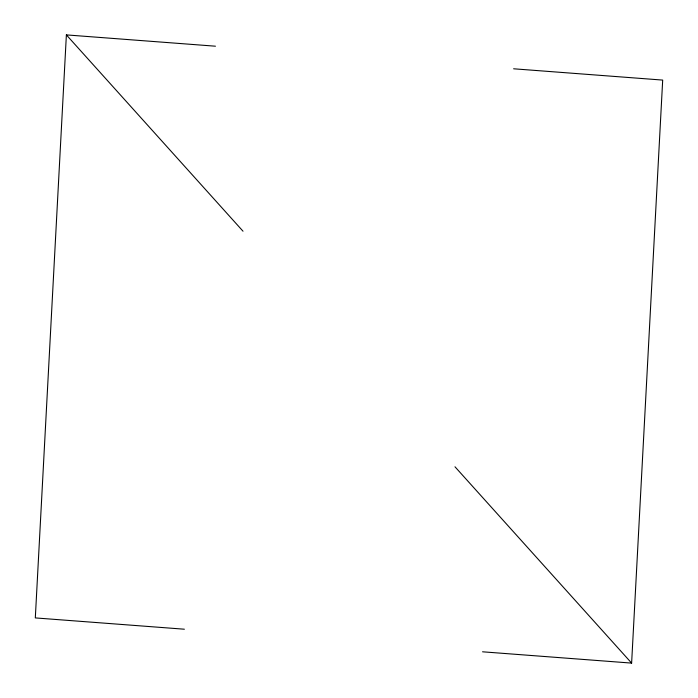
<?xml version="1.0" encoding="UTF-8"?>
<svg xmlns="http://www.w3.org/2000/svg" width="698" height="698" viewBox="0 0 698 698"><rect width="100%" height="100%" fill="white"/><g stroke="black" fill="none" stroke-linecap="round" stroke-linejoin="round"><path stroke-width="1.05" d="M215.455 46.199L66.38 34.9L35.31 617.913L184.385 629.212M482.545 651.801L631.62 663.1L662.69 80.087L513.615 68.788M66.38 34.9L243.017 231.213M454.983 466.788L631.62 663.1"/></g></svg>
